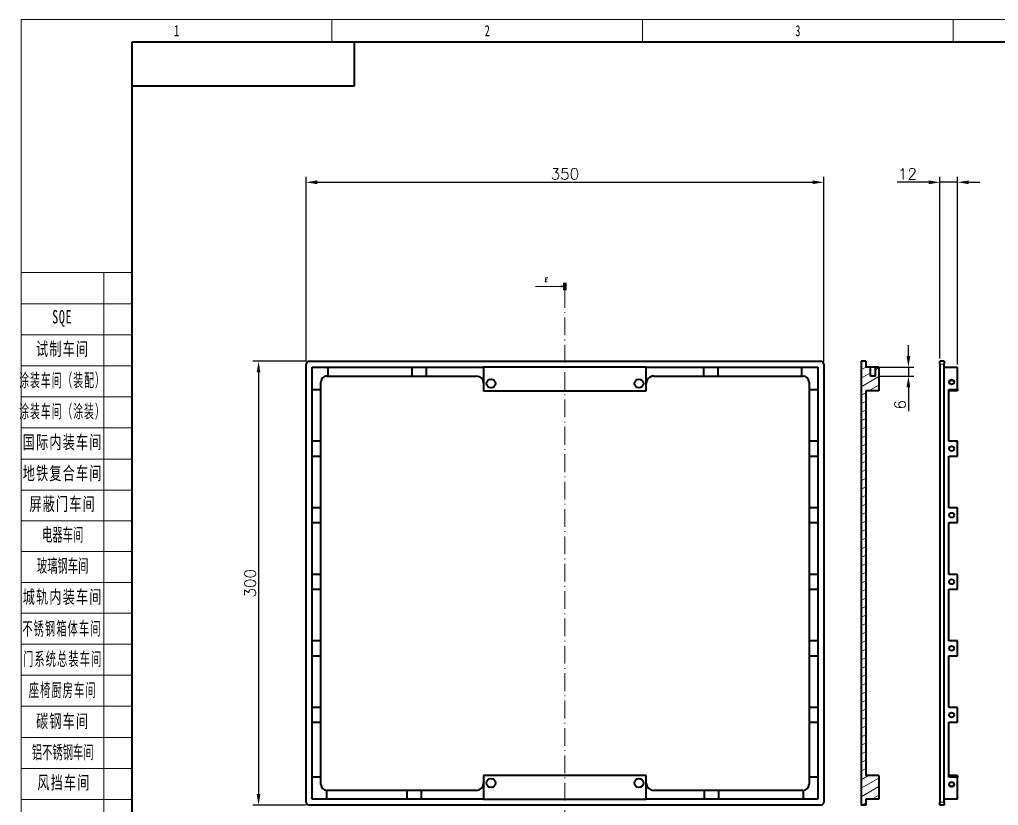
# Model space of a CAD drawing. Header units: millimetres. Extents: x -631 to 3210, y -561 to 2288.
# Drawn here: x 1949 to 2611, y 1756 to 2288 of the extents above; entities that cross this region are included whole.
import ezdxf
from ezdxf.enums import TextEntityAlignment as Align

# ---------------------------------------------------------------- set-up
doc = ezdxf.new("R2010")
doc.units = ezdxf.units.MM
doc.header["$PDSIZE"] = -5
doc.linetypes.add('DASHDOT', pattern=[18.5, 12, -3, 0.5, -3])
doc.layers.get('0').update_dxf_attribs({"lineweight": 18})
for name, color, linetype, lineweight in [('尺寸线层', 3, 'Continuous', 18), ('粗实线层', 7, 'Continuous', 35), ('细实线层', 7, 'Continuous', 18)]:
    doc.layers.add(name, color=color, linetype=linetype, lineweight=lineweight)
doc.styles.get("Standard").update_dxf_attribs({"font": 'txt.shx', "bigfont": 'gbcbig.shx'})
doc.styles.add('标准', font='', dxfattribs={"width": 0.667})
doc.styles.get('标准').set_extended_font_data('宋体')
doc.dimstyles.get("Standard").update_dxf_attribs({"dimscale": 3, "dimtxt": 0.18, "dimasz": 0.18, "dimexe": 0.18, "dimexo": 0.0625, "dimgap": 0.09, "dimtad": 0, "dimtih": 1, "dimtoh": 1, "dimdec": 4, "dimzin": 0, "dimdsep": 46, "dimtxsty": 'Standard', "dimcen": 0.09, "dimdle": 0.36, "dimadec": 0, "dimazin": 0, "dimtfac": 1, "dimtdec": 4, "dimtofl": 0, "dimtmove": 0, "dimatfit": 3, "dimfxl": 1, "dimtolj": 1, "dimtzin": 0, "dimarcsym": 0})

# ---------------------------------------------------------------- blocks, each defined once
blk = doc.blocks.new('*X1')
at = {"layer": '尺寸线层', "linetype": 'Continuous'}
for p, q in [((-185, 91.49), (-210, 91.49)), ((-191.37, 91.49), (-191.37, -90.21)), ((-185, 84.49), (-210, 84.49)), ((-185, 77.49), (-210, 77.49)), ((-185, 70.49), (-210, 70.49)), ((-185, 63.49), (-210, 63.49)), ((-185, 56.49), (-210, 56.49)), ((-185, 49.49), (-210, 49.49)), ((-185, 42.49), (-210, 42.49)), ((-185, 35.56), (-210, 35.56)), ((-185, 35.56), (-210, 35.56)), ((-185, 28.64), (-210, 28.64)), ((-185, 28.64), (-210, 28.64)), ((-185, 21.71), (-210, 21.71)), ((-185, 21.71), (-210, 21.71)), ((-185, 14.79), (-210, 14.79)), ((-185, 7.79), (-210, 7.79)), ((-185, 0.79), (-210, 0.79)), ((-185, -6.21), (-210, -6.21)), ((-185, -13.21), (-210, -13.21)), ((-185, -20.21), (-210, -20.21)), ((-185, -27.21), (-210, -27.21))]:
    blk.add_line(p, q, dxfattribs=at)
at = {"layer": '粗实线层'}
for p, q in [((-185, -143.5), (-185, 143.5)), ((-185, 143.5), (205, 143.5)), ((-135, 143.5), (-135, 133.5)), ((-135, 133.5), (-185, 133.5))]:
    blk.add_line(p, q, dxfattribs=at)
at = {"layer": '细实线层'}
for p, q in [((-210, -148.5), (-210, 148.5)), ((-210, 148.5), (210, 148.5)), ((-140, 148.5), (-140, 143.5)), ((-70, 148.5), (-70, 143.5)), ((0, 148.5), (0, 143.5))]:
    blk.add_line(p, q, dxfattribs=at)
at = {"layer": '尺寸线层', "linetype": 'Continuous', "char_height": 3, "attachment_point": 5, "style": '标准'}
for s, insert, width, line_spacing_factor in [('\\T1.1;\\W0.667;SQE', (-200.8, 81.17), 31.0587, 0.47619), ('\\T1.1;\\W0.667;试制车间', (-200.68, 74.14), 31.0587, 0.57381), ('\\T1.1;\\W0.54149;涂装车间（装配）', (-200.73, 67.06), 27.5396, 0.574243), ('\\T1.1;\\W0.54149;涂装车间（涂装）', (-200.73, 60.06), 27.5396, 0.574243), ('\\T1.1;\\W0.667;国际内装车间', (-200.68, 53.14), 31.0587, 0.561905), ('\\T1.1;\\W0.667;地铁复合车间', (-200.68, 46.14), 31.0587, 0.561905), ('\\T1.1;\\W0.667;屏蔽门车间', (-200.68, 39.21), 31.0587, 0.561905), ('\\W1;{\\W0.567;\\T1;电器车间}', (-200.68, 32.29), 37.2629, 0.561905), ('\\W1;{\\W0.567;\\T1;玻璃钢车间}', (-200.68, 25.29), 37.2629, 0.564286), ('\\T1.1;城轨内装车间', (-200.68, 18.29), 18.6315, 1.15057), ('\\T1.1;{\\W0.567;不锈钢箱体车间}', (-200.85, 11.13), 18.6315, 1.15057), ('\\T1.1;{\\W0.567;门系统总装车间}', (-200.68, 4.29), 18.6315, 1.15057), ('\\T1.1;{\\W0.567;座椅厨房车间}', (-200.68, -2.71), 18.6315, 1.15057), ('\\T1.1;碳钢车间', (-200.68, -9.71), 18.6315, 1.15057), ('{\\W0.567;\\T1;铝不锈钢车间}', (-200.68, -16.71), 18.6315, 1.15057), ('\\T1.1;风挡车间', (-200.39, -23.55), 18.6315, 1.15057)]:
    blk.add_mtext(s, dxfattribs=dict(at, insert=insert, width=width, line_spacing_factor=line_spacing_factor))
at = {"layer": '尺寸线层', "style": '标准'}
for tag, height, width, p in [('T1', 2.5, 0.667, (-175, 146)), ('T2', 2.5, 0.667, (-105, 146)), ('T3', 2.5, 0.667, (-35, 146)), ('T4', 2.5, 0.667, (35, 146)), ('T5', 2.5, 0.667, (105, 146)), ('T6', 2.5, 0.667, (175, 146)), ('R1', 2.5, 0.667, (207.5, 111.38)), ('SQE', 3.5, 0.667, (-188.18, 80.99)), ('试制车间', 3.5, 0.28375, (-188.18, 73.99)), ('涂装车间（装配）', 3.5, 0.147264, (-188.18, 66.99)), ('涂装车间（涂装）', 3.5, 0.147264, (-188.18, 59.99)), ('国际内装车间', 3.5, 0.189302, (-188.18, 52.99)), ('地铁复合车间', 3.5, 0.186278, (-188.18, 46.02)), ('屏蔽门车间', 3.5, 0.225254, (-188.18, 39.14)), ('R2', 2.5, 0.667, (207.5, 37.12)), ('电器车间', 3.5, 0.292284, (-188.18, 32.21)), ('玻璃钢车间', 3.5, 0.225603, (-188.18, 25.29)), ('城轨内装车间', 3.5, 0.186278, (-188.18, 18.29)), ('不锈钢箱体车间', 3.5, 0.15932, (-188.18, 11.29)), ('门系统总装车间', 3.5, 0.161527, (-188.18, 4.29)), ('座椅厨房车间', 3.5, 0.186516, (-188.18, -2.71)), ('碳钢车间', 3.5, 0.28375, (-188.18, -9.71)), ('铝不锈钢车间', 3.5, 0.186397, (-188.18, -16.71)), ('风挡车间', 3.5, 0.284026, (-188.18, -23.71)), ('风道车间', 3.5, 0.284026, (-188.18, -30.71)), ('动车内装车间', 3.5, 0.186397, (-188.18, -37.71)), ('R3', 2.5, 0.667, (207.5, -37.12)), ('采购部', 3.5, 0.378308, (-188.18, -44.71)), ('检修服务部', 3.5, 0.223014, (-188.18, -51.71)), ('品管部', 3.5, 0.389426, (-188.18, -58.71)), ('生产保障部', 3.5, 0.223356, (-188.18, -65.71)), ('工业化部', 3.5, 0.281557, (-188.18, -72.71)), ('研发部', 3.5, 0.3788, (-188.18, -79.71)), ('旧底图总号', 3, 0.667, (-197.5, -100.5)), ('R4', 2.5, 0.667, (207.5, -111.38)), ('底图总号', 3, 0.667, (-197.5, -113.5)), ('签字', 3, 0.667, (-197.5, -126.5)), ('日期', 3, 0.667, (-197.5, -139.5)), ('B1', 2.5, 0.667, (-175, -146)), ('B2', 2.5, 0.667, (-105, -146)), ('B3', 2.5, 0.667, (-35, -146)), ('B4', 2.5, 0.667, (35, -146)), ('B5', 2.5, 0.667, (105, -146)), ('B6', 2.5, 0.667, (175, -146))]:
    blk.add_attdef(tag, text='', height=height, dxfattribs=dict(at, width=width)).set_placement(p, align=Align.MIDDLE_CENTER)
at = {"layer": '尺寸线层', "style": '标准', "width": 0.667}
blk.add_attdef('图号', text='', height=5.33, rotation=180, dxfattribs=at).set_placement((-160, 138.5), align=Align.MIDDLE_CENTER)
blk = doc.blocks.new('*X9')
at = {"layer": 'Defpoints', "color": 0, "transparency": 16777216}
for p in [(2492.54, 2177.54), (2142.54, 2054.54), (2492.54, 2054.54)]:
    blk.add_point(p, dxfattribs=at)
at = {"layer": '尺寸线层', "color": 0, "linetype": 'Continuous', "lineweight": -2, "transparency": 16777216}
for p, q in [((2142.54, 2056.42), (2142.54, 2181.29)), ((2150.04, 2177.54), (2485.04, 2177.54)), ((2492.54, 2056.42), (2492.54, 2181.29))]:
    blk.add_line(p, q, dxfattribs=at)
at = {"layer": '尺寸线层', "color": 0, "transparency": 16777216}
for points in [[(2150.04, 2178.79), (2150.04, 2176.29), (2142.54, 2177.54)], [(2485.04, 2178.79), (2485.04, 2176.29), (2492.54, 2177.54)]]:
    blk.add_solid(points, dxfattribs=at)
at = {"layer": '尺寸线层', "color": 0, "transparency": 16777216, "insert": (2317.54, 2183.16), "char_height": 7.5, "width": 38.5714, "attachment_point": 5, "bg_fill": 3, "box_fill_scale": 1.1, "bg_fill_color": 256, "bg_fill_true_color": 13158600, "bg_fill_transparency": 0}
blk.add_mtext('\\A1;350', dxfattribs=at)
blk = doc.blocks.new('*X10')
at = {"layer": 'Defpoints', "color": 0, "transparency": 16777216}
for p in [(2582.98, 2177.54), (2570.98, 2056.54), (2582.98, 2052.54)]:
    blk.add_point(p, dxfattribs=at)
at = {"layer": '尺寸线层', "color": 0, "linetype": 'Continuous', "lineweight": -2, "transparency": 16777216}
for p, q in [((2563.48, 2177.54), (2542.23, 2177.54)), ((2570.98, 2058.42), (2570.98, 2181.29)), ((2582.98, 2177.54), (2570.98, 2177.54)), ((2582.98, 2054.42), (2582.98, 2181.29)), ((2590.48, 2177.54), (2597.98, 2177.54))]:
    blk.add_line(p, q, dxfattribs=at)
at = {"layer": '尺寸线层', "color": 0, "transparency": 16777216}
for points in [[(2563.48, 2178.79), (2563.48, 2176.29), (2570.98, 2177.54)], [(2590.48, 2178.79), (2590.48, 2176.29), (2582.98, 2177.54)]]:
    blk.add_solid(points, dxfattribs=at)
at = {"layer": '尺寸线层', "color": 0, "transparency": 16777216, "insert": (2549.1, 2183.16), "char_height": 7.5, "width": 22.1429, "attachment_point": 5, "bg_fill": 3, "box_fill_scale": 1.1, "bg_fill_color": 256, "bg_fill_true_color": 13158600, "bg_fill_transparency": 0}
blk.add_mtext('\\A1;12', dxfattribs=at)
blk = doc.blocks.new('*X11')
at = {"layer": 'Defpoints', "color": 0, "transparency": 16777216}
for p in [(2144.54, 2056.54), (2110.37, 1756.54), (2144.54, 1756.54)]:
    blk.add_point(p, dxfattribs=at)
at = {"layer": '尺寸线层', "color": 0, "linetype": 'Continuous', "lineweight": -2, "transparency": 16777216}
for p, q in [((2142.67, 2056.54), (2106.62, 2056.54)), ((2110.37, 2049.04), (2110.37, 1764.04)), ((2142.67, 1756.54), (2106.62, 1756.54))]:
    blk.add_line(p, q, dxfattribs=at)
at = {"layer": '尺寸线层', "color": 0, "transparency": 16777216}
for points in [[(2109.12, 2049.04), (2111.62, 2049.04), (2110.37, 2056.54)], [(2109.12, 1764.04), (2111.62, 1764.04), (2110.37, 1756.54)]]:
    blk.add_solid(points, dxfattribs=at)
at = {"layer": '尺寸线层', "color": 0, "transparency": 16777216, "insert": (2104.74, 1906.54), "char_height": 7.5, "width": 38.5714, "attachment_point": 5, "rotation": 90, "bg_fill": 3, "box_fill_scale": 1.1, "bg_fill_color": 256, "bg_fill_true_color": 13158600, "bg_fill_transparency": 0}
blk.add_mtext('\\A1;300', dxfattribs=at)
blk = doc.blocks.new('*X38')
at = {"layer": 'Defpoints', "color": 0, "transparency": 16777216}
for p in [(2527.49, 2052.54), (2527.49, 2046.54), (2549.74, 2046.54)]:
    blk.add_point(p, dxfattribs=at)
at = {"layer": '尺寸线层', "color": 0, "linetype": 'Continuous', "lineweight": -2, "transparency": 16777216}
for p, q in [((2549.74, 2060.04), (2549.74, 2067.54)), ((2529.37, 2052.54), (2553.49, 2052.54)), ((2549.74, 2052.54), (2549.74, 2046.54)), ((2529.37, 2046.54), (2553.49, 2046.54)), ((2549.74, 2039.04), (2549.74, 2022.79))]:
    blk.add_line(p, q, dxfattribs=at)
at = {"layer": '尺寸线层', "color": 0, "transparency": 16777216}
for points in [[(2548.49, 2060.04), (2550.99, 2060.04), (2549.74, 2052.54)], [(2548.49, 2039.04), (2550.99, 2039.04), (2549.74, 2046.54)]]:
    blk.add_solid(points, dxfattribs=at)
at = {"layer": '尺寸线层', "color": 0, "transparency": 16777216, "insert": (2544.11, 2027.17), "char_height": 7.5, "width": 15, "attachment_point": 5, "rotation": 90, "bg_fill": 3, "box_fill_scale": 1.1, "bg_fill_color": 256, "bg_fill_true_color": 13158600, "bg_fill_transparency": 0}
blk.add_mtext('\\A1;6', dxfattribs=at)

msp = doc.modelspace()

# ---------------------------------------------------------------- hatches: boundary and pattern name
at = {"lineweight": 13}
msp.add_hatch(color=7, dxfattribs=at).paths.add_polyline_path([(2314.544, 2106.388), (2317.544, 2107.192), (2314.544, 2107.996)], flags=0)

# ---------------------------------------------------------------- linework, layer by layer
at = {"color": 7, "lineweight": 13}
msp.add_line((2317.544, 2107.192), (2297.544, 2107.192), dxfattribs=at)
at = {"color": 7, "lineweight": 100, "ltscale": 0.125}
msp.add_line((2317.544, 2109.692), (2317.544, 2104.692), dxfattribs=at)
at = {"color": 7, "linetype": 'DASHDOT', "lineweight": 13}
msp.add_line((2317.544, 2104.692), (2317.544, 1697.641), dxfattribs=at)
at = {"color": 7, "lineweight": 35}
for p, q in [((2142.544, 1758.541), (2142.544, 2054.541)), ((2144.544, 2056.541), (2490.544, 2056.541)), ((2157.544, 2052.541), (2213.944, 2052.541)), ((2223.944, 2052.541), (2262.544, 2052.541)), ((2372.544, 2052.541), (2262.544, 2052.541)), ((2372.544, 2052.541), (2411.144, 2052.541)), ((2421.144, 2052.541), (2477.544, 2052.541)), ((2492.544, 2054.541), (2492.544, 1758.541)), ((2517.844, 2056.541), (2517.844, 1756.541)), ((2570.978, 2054.541), (2570.978, 1758.541)), ((2573.978, 1758.541), (2573.978, 2054.541)), ((2157.544, 2046.541), (2213.944, 2046.541)), ((2223.944, 2046.541), (2257.544, 2046.541)), ((2377.544, 2046.541), (2411.144, 2046.541)), ((2421.144, 2046.541), (2477.544, 2046.541)), ((2146.544, 2002.541), (2146.544, 2037.541)), ((2152.544, 2002.541), (2152.544, 2037.541)), ((2262.544, 2036.541), (2372.544, 2036.541)), ((2482.544, 2037.541), (2482.544, 2002.541)), ((2488.544, 2037.541), (2488.544, 2002.541)), ((2520.844, 2036.541), (2520.844, 1776.541)), ((2576.978, 2002.541), (2576.978, 2037.541)), ((2146.544, 1957.541), (2146.544, 1992.541)), ((2152.544, 1957.541), (2152.544, 1992.541)), ((2482.544, 1992.541), (2482.544, 1957.541)), ((2488.544, 1992.541), (2488.544, 1957.541)), ((2576.978, 1957.541), (2576.978, 1992.541)), ((2146.544, 1912.541), (2146.544, 1947.541)), ((2152.544, 1912.541), (2152.544, 1947.541)), ((2482.544, 1947.541), (2482.544, 1912.541)), ((2488.544, 1947.541), (2488.544, 1912.541)), ((2576.978, 1912.541), (2576.978, 1947.541)), ((2146.544, 1867.541), (2146.544, 1902.541)), ((2152.544, 1867.541), (2152.544, 1902.541)), ((2482.544, 1902.541), (2482.544, 1867.541)), ((2488.544, 1902.541), (2488.544, 1867.541)), ((2576.978, 1867.541), (2576.978, 1902.541)), ((2146.544, 1822.541), (2146.544, 1857.541)), ((2152.544, 1822.541), (2152.544, 1857.541)), ((2482.544, 1857.541), (2482.544, 1822.541)), ((2488.544, 1857.541), (2488.544, 1822.541)), ((2576.978, 1822.541), (2576.978, 1857.541)), ((2146.544, 1775.541), (2146.544, 1812.541)), ((2152.544, 1775.541), (2152.544, 1812.541)), ((2482.544, 1812.541), (2482.544, 1775.541)), ((2488.544, 1812.541), (2488.544, 1775.541)), ((2576.978, 1775.541), (2576.978, 1812.541)), ((2372.544, 1776.541), (2262.544, 1776.541)), ((2210.544, 1766.541), (2156.544, 1766.541)), ((2210.544, 1760.541), (2156.544, 1760.541)), ((2257.544, 1766.541), (2220.544, 1766.541)), ((2262.544, 1760.541), (2220.544, 1760.541)), ((2262.544, 1760.541), (2372.544, 1760.541)), ((2411.544, 1760.541), (2372.544, 1760.541)), ((2411.544, 1766.541), (2377.544, 1766.541)), ((2478.544, 1766.541), (2421.544, 1766.541)), ((2478.544, 1760.541), (2421.544, 1760.541)), ((2490.544, 1756.541), (2144.544, 1756.541))]:
    msp.add_line(p, q, dxfattribs=at)
at = {"color": 7, "lineweight": 35, "ltscale": 0.375}
for p, q in [((2146.544, 2037.541), (2146.544, 2052.541)), ((2488.544, 2052.541), (2488.544, 2037.541)), ((2582.978, 2037.541), (2582.978, 2052.541)), ((2146.544, 1760.541), (2146.544, 1775.541)), ((2488.544, 1775.541), (2488.544, 1760.541)), ((2582.978, 1760.541), (2582.978, 1775.541))]:
    msp.add_line(p, q, dxfattribs=at)
at = {"color": 7, "lineweight": 35, "ltscale": 0.275}
for p, q in [((2146.544, 2052.541), (2157.544, 2052.541)), ((2477.544, 2052.541), (2488.544, 2052.541))]:
    msp.add_line(p, q, dxfattribs=at)
at = {"color": 7, "lineweight": 35, "ltscale": 0.15}
for p, q in [((2157.544, 2046.541), (2157.544, 2052.541)), ((2213.944, 2052.541), (2213.944, 2046.541)), ((2223.944, 2046.541), (2223.944, 2052.541)), ((2411.144, 2052.541), (2411.144, 2046.541)), ((2421.144, 2046.541), (2421.144, 2052.541)), ((2477.544, 2052.541), (2477.544, 2046.541)), ((2524.194, 2046.541), (2524.194, 2052.541)), ((2527.494, 2046.541), (2527.494, 2052.541)), ((2146.544, 2037.541), (2152.544, 2037.541)), ((2482.544, 2037.541), (2488.544, 2037.541)), ((2576.978, 2037.541), (2582.978, 2037.541)), ((2582.978, 2036.541), (2576.978, 2036.541)), ((2152.544, 2002.541), (2146.544, 2002.541)), ((2488.544, 2002.541), (2482.544, 2002.541)), ((2582.978, 2002.541), (2576.978, 2002.541)), ((2146.544, 1992.541), (2152.544, 1992.541)), ((2482.544, 1992.541), (2488.544, 1992.541)), ((2576.978, 1992.541), (2582.978, 1992.541)), ((2152.544, 1957.541), (2146.544, 1957.541)), ((2488.544, 1957.541), (2482.544, 1957.541)), ((2582.978, 1957.541), (2576.978, 1957.541)), ((2146.544, 1947.541), (2152.544, 1947.541)), ((2482.544, 1947.541), (2488.544, 1947.541)), ((2576.978, 1947.541), (2582.978, 1947.541)), ((2152.544, 1912.541), (2146.544, 1912.541)), ((2488.544, 1912.541), (2482.544, 1912.541)), ((2582.978, 1912.541), (2576.978, 1912.541)), ((2146.544, 1902.541), (2152.544, 1902.541)), ((2482.544, 1902.541), (2488.544, 1902.541)), ((2576.978, 1902.541), (2582.978, 1902.541)), ((2152.544, 1867.541), (2146.544, 1867.541)), ((2488.544, 1867.541), (2482.544, 1867.541)), ((2582.978, 1867.541), (2576.978, 1867.541)), ((2146.544, 1857.541), (2152.544, 1857.541)), ((2482.544, 1857.541), (2488.544, 1857.541)), ((2576.978, 1857.541), (2582.978, 1857.541)), ((2152.544, 1822.541), (2146.544, 1822.541)), ((2488.544, 1822.541), (2482.544, 1822.541)), ((2582.978, 1822.541), (2576.978, 1822.541)), ((2146.544, 1812.541), (2152.544, 1812.541)), ((2482.544, 1812.541), (2488.544, 1812.541)), ((2576.978, 1812.541), (2582.978, 1812.541)), ((2152.544, 1775.541), (2146.544, 1775.541)), ((2488.544, 1775.541), (2482.544, 1775.541)), ((2582.978, 1776.541), (2576.978, 1776.541)), ((2582.978, 1775.541), (2576.978, 1775.541)), ((2156.544, 1760.541), (2156.544, 1766.541)), ((2210.544, 1766.541), (2210.544, 1760.541)), ((2220.544, 1760.541), (2220.544, 1766.541)), ((2411.544, 1766.541), (2411.544, 1760.541)), ((2421.544, 1760.541), (2421.544, 1766.541)), ((2478.544, 1766.541), (2478.544, 1760.541))]:
    msp.add_line(p, q, dxfattribs=at)
at = {"color": 7, "lineweight": 35, "ltscale": 0.25}
for p, q in [((2213.944, 2052.541), (2223.944, 2052.541)), ((2411.144, 2052.541), (2421.144, 2052.541)), ((2213.944, 2046.541), (2223.944, 2046.541)), ((2411.144, 2046.541), (2421.144, 2046.541)), ((2146.544, 1992.541), (2146.544, 2002.541)), ((2152.544, 1992.541), (2152.544, 2002.541)), ((2482.544, 2002.541), (2482.544, 1992.541)), ((2488.544, 2002.541), (2488.544, 1992.541)), ((2582.978, 1992.541), (2582.978, 2002.541)), ((2146.544, 1947.541), (2146.544, 1957.541)), ((2152.544, 1947.541), (2152.544, 1957.541)), ((2482.544, 1957.541), (2482.544, 1947.541)), ((2488.544, 1957.541), (2488.544, 1947.541)), ((2582.978, 1947.541), (2582.978, 1957.541)), ((2146.544, 1902.541), (2146.544, 1912.541)), ((2152.544, 1902.541), (2152.544, 1912.541)), ((2482.544, 1912.541), (2482.544, 1902.541)), ((2488.544, 1912.541), (2488.544, 1902.541)), ((2582.978, 1902.541), (2582.978, 1912.541)), ((2146.544, 1857.541), (2146.544, 1867.541)), ((2152.544, 1857.541), (2152.544, 1867.541)), ((2482.544, 1867.541), (2482.544, 1857.541)), ((2488.544, 1867.541), (2488.544, 1857.541)), ((2582.978, 1857.541), (2582.978, 1867.541)), ((2146.544, 1812.541), (2146.544, 1822.541)), ((2152.544, 1812.541), (2152.544, 1822.541)), ((2482.544, 1822.541), (2482.544, 1812.541)), ((2488.544, 1822.541), (2488.544, 1812.541)), ((2582.978, 1812.541), (2582.978, 1822.541)), ((2156.544, 1760.541), (2146.544, 1760.541)), ((2220.544, 1766.541), (2210.544, 1766.541)), ((2220.544, 1760.541), (2210.544, 1760.541)), ((2421.544, 1766.541), (2411.544, 1766.541)), ((2421.544, 1760.541), (2411.544, 1760.541)), ((2488.544, 1760.541), (2478.544, 1760.541))]:
    msp.add_line(p, q, dxfattribs=at)
at = {"color": 7, "lineweight": 35, "ltscale": 0.4}
for p, q in [((2262.544, 2052.541), (2262.544, 2036.541)), ((2372.544, 2036.541), (2372.544, 2052.541)), ((2529.844, 2052.541), (2529.844, 2036.541)), ((2262.544, 1776.541), (2262.544, 1760.541)), ((2372.544, 1760.541), (2372.544, 1776.541)), ((2529.844, 1776.541), (2529.844, 1760.541))]:
    msp.add_line(p, q, dxfattribs=at)
at = {"color": 7, "lineweight": 35, "ltscale": 0.075}
for p, q in [((2520.844, 2056.541), (2517.844, 2056.541)), ((2573.978, 2056.541), (2570.978, 2056.541)), ((2520.844, 1756.541), (2517.844, 1756.541)), ((2573.978, 1756.541), (2570.978, 1756.541))]:
    msp.add_line(p, q, dxfattribs=at)
at = {"color": 7, "lineweight": 13, "ltscale": 0.086603}
for p, q in [((2517.844, 2050.878), (2520.844, 2052.61)), ((2517.844, 2033.558), (2520.844, 2035.29)), ((2517.844, 2027.784), (2520.844, 2029.516)), ((2517.844, 2022.011), (2520.844, 2023.743)), ((2517.844, 2016.237), (2520.844, 2017.969)), ((2517.844, 2004.69), (2520.844, 2006.422)), ((2517.844, 1998.917), (2520.844, 2000.649)), ((2517.844, 1993.143), (2520.844, 1994.875)), ((2517.844, 1987.37), (2520.844, 1989.102)), ((2517.844, 1970.049), (2520.844, 1971.781)), ((2517.844, 1964.276), (2520.844, 1966.008)), ((2517.844, 1958.502), (2520.844, 1960.234)), ((2517.844, 1952.729), (2520.844, 1954.461)), ((2517.844, 1946.955), (2520.844, 1948.687)), ((2517.844, 1941.182), (2520.844, 1942.914)), ((2517.844, 1935.408), (2520.844, 1937.14)), ((2517.844, 1923.861), (2520.844, 1925.593)), ((2517.844, 1918.088), (2520.844, 1919.82)), ((2517.844, 1912.314), (2520.844, 1914.046)), ((2517.844, 1906.541), (2520.844, 1908.273)), ((2517.844, 1900.767), (2520.844, 1902.499)), ((2517.844, 1894.994), (2520.844, 1896.726)), ((2517.844, 1883.447), (2520.844, 1885.179)), ((2517.844, 1877.673), (2520.844, 1879.405)), ((2517.844, 1871.9), (2520.844, 1873.632)), ((2517.844, 1866.126), (2520.844, 1867.858)), ((2517.844, 1860.353), (2520.844, 1862.085)), ((2517.844, 1854.579), (2520.844, 1856.311)), ((2517.844, 1848.806), (2520.844, 1850.538)), ((2517.844, 1837.259), (2520.844, 1838.991)), ((2517.844, 1831.485), (2520.844, 1833.217)), ((2517.844, 1825.712), (2520.844, 1827.444)), ((2517.844, 1819.938), (2520.844, 1821.67)), ((2517.844, 1814.165), (2520.844, 1815.897)), ((2517.844, 1802.618), (2520.844, 1804.35)), ((2517.844, 1796.844), (2520.844, 1798.576)), ((2517.844, 1791.071), (2520.844, 1792.803)), ((2517.844, 1785.297), (2520.844, 1787.029)), ((2517.844, 1779.524), (2520.844, 1781.256))]:
    msp.add_line(p, q, dxfattribs=at)
at = {"color": 7, "lineweight": 35, "ltscale": 0.1}
for p, q in [((2520.844, 2056.541), (2520.844, 2052.541)), ((2520.844, 1760.541), (2520.844, 1756.541))]:
    msp.add_line(p, q, dxfattribs=at)
at = {"color": 7, "lineweight": 35, "ltscale": 0.083752}
msp.add_line((2529.844, 2052.541), (2520.844, 2052.541), dxfattribs=at)
at = {"color": 7, "lineweight": 13, "ltscale": 0.067841}
msp.add_line((2527.494, 2050.676), (2529.844, 2052.033), dxfattribs=at)
at = {"color": 7, "lineweight": 35, "ltscale": 0.05}
for p, q in [((2570.978, 2054.541), (2570.978, 2056.541)), ((2573.978, 2056.541), (2573.978, 2054.541)), ((2570.978, 1756.541), (2570.978, 1758.541)), ((2573.978, 1758.541), (2573.978, 1756.541))]:
    msp.add_line(p, q, dxfattribs=at)
at = {"color": 7, "lineweight": 13, "ltscale": 0.075}
for p, q in [((2573.978, 2054.541), (2570.978, 2054.541)), ((2573.978, 1758.541), (2570.978, 1758.541))]:
    msp.add_line(p, q, dxfattribs=at)
at = {"color": 7, "lineweight": 35, "ltscale": 0.225}
for p, q in [((2573.978, 2052.541), (2582.978, 2052.541)), ((2529.844, 2036.541), (2520.844, 2036.541)), ((2529.844, 1776.541), (2520.844, 1776.541)), ((2529.844, 1760.541), (2520.844, 1760.541)), ((2582.978, 1760.541), (2573.978, 1760.541))]:
    msp.add_line(p, q, dxfattribs=at)
at = {"color": 7, "lineweight": 35, "ltscale": 0.025}
for p, q in [((2156.544, 2046.541), (2157.544, 2046.541)), ((2477.544, 2046.541), (2478.544, 2046.541))]:
    msp.add_line(p, q, dxfattribs=at)
at = {"color": 7, "lineweight": 13, "ltscale": 0.183311}
msp.add_line((2517.844, 2045.105), (2524.194, 2048.771), dxfattribs=at)
at = {"color": 7, "lineweight": 13, "ltscale": 0.34641}
for p, q in [((2517.844, 2039.331), (2529.844, 2046.26)), ((2517.844, 1767.977), (2529.844, 1774.905)), ((2517.844, 1762.203), (2529.844, 1769.131))]:
    msp.add_line(p, q, dxfattribs=at)
at = {"color": 7, "lineweight": 35, "ltscale": 0.082495}
msp.add_line((2527.494, 2046.541), (2524.194, 2046.541), dxfattribs=at)
at = {"color": 7, "lineweight": 35, "ltscale": 0.125}
for p, q in [((2152.544, 2037.541), (2152.544, 2042.541)), ((2482.544, 2042.541), (2482.544, 2037.541)), ((2152.544, 1770.541), (2152.544, 1775.541)), ((2482.544, 1775.541), (2482.544, 1770.541))]:
    msp.add_line(p, q, dxfattribs=at)
at = {"color": 7, "lineweight": 13, "ltscale": 0.197266}
msp.add_line((2523.01, 2036.541), (2529.844, 2040.486), dxfattribs=at)
at = {"color": 7, "lineweight": 35, "ltscale": 0.024998}
msp.add_line((2582.978, 2037.541), (2582.978, 2036.541), dxfattribs=at)
at = {"color": 7, "lineweight": 13, "ltscale": 0.086602}
for p, q in [((2517.844, 2010.464), (2520.844, 2012.196)), ((2517.844, 1981.596), (2520.844, 1983.328)), ((2517.844, 1975.823), (2520.844, 1977.555)), ((2517.844, 1929.635), (2520.844, 1931.367)), ((2517.844, 1889.22), (2520.844, 1890.952)), ((2517.844, 1843.032), (2520.844, 1844.764)), ((2517.844, 1808.391), (2520.844, 1810.123))]:
    msp.add_line(p, q, dxfattribs=at)
at = {"color": 7, "lineweight": 13, "ltscale": 0.13953}
msp.add_line((2517.844, 1773.75), (2522.677, 1776.541), dxfattribs=at)
at = {"color": 7, "lineweight": 35, "ltscale": 0.025002}
msp.add_line((2582.978, 1776.541), (2582.978, 1775.541), dxfattribs=at)
at = {"color": 7, "lineweight": 13, "ltscale": 0.140856}
msp.add_line((2524.965, 1760.541), (2529.844, 1763.358), dxfattribs=at)
at = {"color": 7, "lineweight": 13, "ltscale": 0.081049}
msp.add_line((2518.036, 1756.541), (2520.844, 1758.162), dxfattribs=at)
at = {"color": 7, "lineweight": 13}
for points in [[(2305.611, 2110.167), (2304.211, 2110.167), (2304.351, 2111.742), (2304.456, 2112.967), (2305.856, 2112.967)], [(2304.351, 2111.672), (2305.471, 2111.672)]]:
    msp.add_lwpolyline(points, dxfattribs=at)
at = {"color": 7, "lineweight": 35}
for points in [[(2577.328, 2042.541), (2577.356, 2042.773), (2577.435, 2042.991), (2577.632, 2043.279), (2577.894, 2043.508), (2578.304, 2043.717), (2578.755, 2043.821), (2578.978, 2043.834)], [(2578.978, 2043.834), (2579.439, 2043.78), (2579.873, 2043.621), (2580.249, 2043.356), (2580.404, 2043.183), (2580.524, 2042.986), (2580.602, 2042.767), (2580.628, 2042.541)], [(2578.978, 1769.248), (2578.517, 1769.301), (2578.083, 1769.461), (2577.707, 1769.726), (2577.552, 1769.899), (2577.433, 1770.096), (2577.355, 1770.315), (2577.328, 1770.541)], [(2580.628, 1770.541), (2580.594, 1770.284), (2580.497, 1770.043), (2580.354, 1769.836), (2580.087, 1769.591), (2579.792, 1769.421), (2579.487, 1769.313), (2578.978, 1769.248)]]:
    msp.add_lwpolyline(points, dxfattribs=at)
for centre, radius in [((2267.544, 2041.541), 3), ((2367.544, 2041.541), 3), ((2578.978, 2042.541), 1.65), ((2578.978, 1997.541), 1.65), ((2578.978, 1952.541), 1.65), ((2578.978, 1907.541), 1.65), ((2578.978, 1862.541), 1.65), ((2578.978, 1817.541), 1.65), ((2267.544, 1771.541), 3), ((2367.544, 1771.541), 3), ((2578.978, 1770.541), 1.65)]:
    msp.add_circle(centre, radius, dxfattribs=at)
for centre, radius, start, end in [((2144.544, 2054.541), 2, 90.000003, 180.000008), ((2490.544, 2054.541), 2, 0, 90), ((2156.544, 2042.541), 4, 90.000003, 180.000008), ((2257.544, 2041.541), 5, 360, 90), ((2377.544, 2041.541), 5, 90.000003, 180.000008), ((2478.544, 2042.541), 4, 0, 90), ((2156.544, 1770.541), 4, 180.000005, 270), ((2257.544, 1771.541), 5, 269.999997, 359.999997), ((2377.544, 1771.541), 5, 180.000005, 270), ((2478.544, 1770.541), 4, 269.999997, 359.999997), ((2144.544, 1758.541), 2, 180.000005, 270), ((2490.544, 1758.541), 2, 269.999997, 359.999997)]:
    msp.add_arc(centre, radius, start, end, dxfattribs=at)

# ---------------------------------------------------------------- block references
ref = msp.add_blockref('*X1', (2580, 1842), dxfattribs=dict(xscale=3, yscale=3, zscale=3))
ref.add_attrib('T1', '1', dxfattribs={"layer": '尺寸线层', "height": 7.5, "style": '标准', "width": 0.667}).set_placement((2055, 2280), align=Align.MIDDLE_CENTER)
ref.add_attrib('T2', '2', dxfattribs={"layer": '尺寸线层', "height": 7.5, "style": '标准', "width": 0.667}).set_placement((2265, 2280), align=Align.MIDDLE_CENTER)
ref.add_attrib('T3', '3', dxfattribs={"layer": '尺寸线层', "height": 7.5, "style": '标准', "width": 0.667}).set_placement((2475, 2280), align=Align.MIDDLE_CENTER)

# ---------------------------------------------------------------- next in the draw order: dimensions: what is measured, and where the dimension line sits
at = {"layer": '尺寸线层'}
dim = msp.add_linear_dim(base=(2492.544, 2177.539), p1=(2142.544, 2054.541), p2=(2492.544, 2054.541), angle=180, dimstyle='Standard', override={"dimtxt": 2.5, "dimasz": 2.5, "dimexe": 1.25, "dimexo": 0.625, "dimgap": 0.625, "dimtad": 1, "dimtih": 0, "dimtoh": 0, "dimdec": 2, "dimzin": 8, "dimdsep": 44, "dimsah": 1, "dimdle": 5, "dimtdec": 2, "dimtofl": 1, "dimatfit": 0, "dimtfill": 1, "dimtzin": 8}, dxfattribs=at)
dim.commit()
dim.dimension.update_dxf_attribs({"geometry": '*X9', "text_midpoint": (2317.544, 2183.164)})
dim = msp.add_linear_dim(base=(2582.978, 2177.539), p1=(2570.978, 2056.541), p2=(2582.978, 2052.541), dimstyle='Standard', override={"dimtxt": 2.5, "dimasz": 2.5, "dimexe": 1.25, "dimexo": 0.625, "dimgap": 0.625, "dimtad": 1, "dimtih": 0, "dimtoh": 0, "dimdec": 2, "dimzin": 8, "dimdsep": 44, "dimsah": 1, "dimdle": 5, "dimtdec": 2, "dimtofl": 1, "dimatfit": 0, "dimtfill": 1, "dimtzin": 8}, dxfattribs=at)
dim.commit()
dim.dimension.update_dxf_attribs({"geometry": '*X10', "text_midpoint": (2549.103, 2177.539), "dimtype": 160})

# ---------------------------------------------------------------- next in the draw order: dimensions: what is measured, and where the dimension line sits
dim = msp.add_linear_dim(base=(2549.736, 2046.541), p1=(2527.494, 2052.541), p2=(2527.494, 2046.541), angle=90, dimstyle='Standard', override={"dimtxt": 2.5, "dimasz": 2.5, "dimexe": 1.25, "dimexo": 0.625, "dimgap": 0.625, "dimtad": 1, "dimtih": 0, "dimtoh": 0, "dimdec": 2, "dimzin": 8, "dimdsep": 44, "dimsah": 1, "dimdle": 5, "dimtdec": 2, "dimtofl": 1, "dimatfit": 0, "dimtfill": 1, "dimtzin": 8}, dxfattribs=at)
dim.commit()
dim.dimension.update_dxf_attribs({"geometry": '*X38', "text_midpoint": (2549.736, 2027.166), "dimtype": 160})
dim = msp.add_linear_dim(base=(2110.369, 1756.541), p1=(2144.544, 2056.541), p2=(2144.544, 1756.541), angle=90, dimstyle='Standard', override={"dimtxt": 2.5, "dimasz": 2.5, "dimexe": 1.25, "dimexo": 0.625, "dimgap": 0.625, "dimtad": 1, "dimtih": 0, "dimtoh": 0, "dimdec": 2, "dimzin": 8, "dimdsep": 44, "dimsah": 1, "dimdle": 5, "dimtdec": 2, "dimtofl": 1, "dimatfit": 0, "dimtfill": 1, "dimtzin": 8}, dxfattribs=at)
dim.commit()
dim.dimension.update_dxf_attribs({"geometry": '*X11', "text_midpoint": (2104.744, 1906.541)})

doc.saveas('drawing.dxf')
